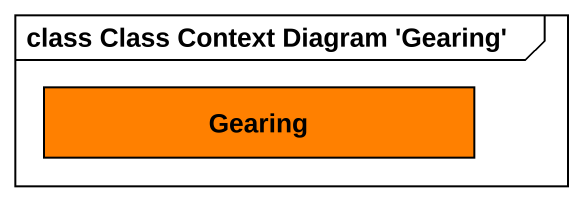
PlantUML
@startuml
mainframe class Class Context Diagram 'Gearing'
hide circle
hide empty members
class Gearing #FF8000
@enduml
